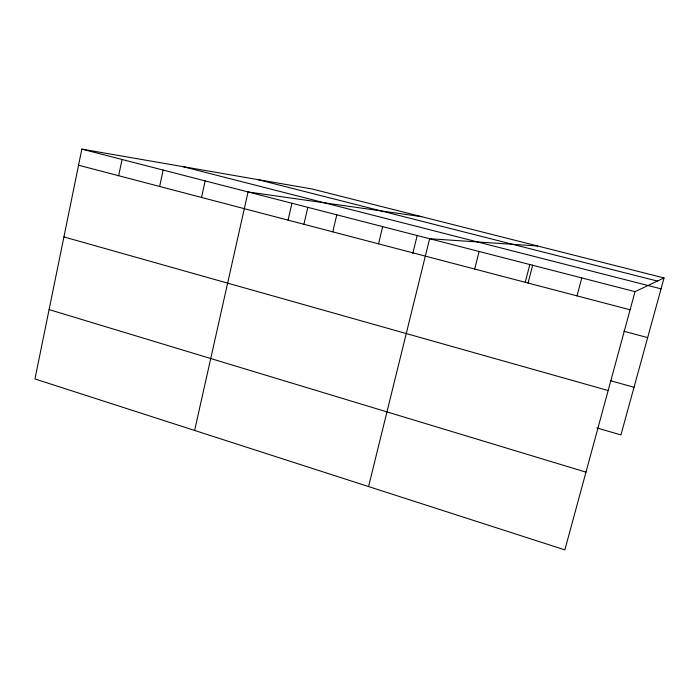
<?xml version="1.0" encoding="UTF-8"?>
<svg xmlns="http://www.w3.org/2000/svg" width="699" height="699" viewBox="0 0 699 699"><rect width="100%" height="100%" fill="white"/><g stroke="black" fill="none" stroke-linecap="round" stroke-linejoin="round"><path stroke-width="1.05" d="M664.05 277.949L312.086 188.983L81.835 149.123L34.95 378.954L564.853 549.877L635.024 291.649L664.05 277.949L620.93 434.935L596.85 427.91M118.673 175.72L122.063 159.486M159.652 186.467L163.155 170.075M201.53 197.441L205.148 180.892M194.61 430.453L248.066 191.945L421.777 216.707M288.067 220.124L291.937 203.252M303.89 224.396L307.787 207.533M332.794 231.85L336.796 214.811M378.535 243.846L382.676 226.633M412.786 253.44L417.172 235.511M368.565 486.565L429.614 238.726L537.645 245.996M474.682 269.045L479.112 251.483M525.229 282.3L529.825 264.545M528.051 283.034L532.699 265.07M577.016 295.869L581.778 277.931M257.424 179.521L657.436 281.077M182.684 166.58L661.053 288.853M81.835 149.123L635.024 291.649M78.55 165.209L630.096 309.788M623.945 331.274L647.658 337.617M610.515 380.702L634.019 387.281M63.924 236.926L608.156 390.531M49.105 309.587L585.98 472.148"/></g></svg>
